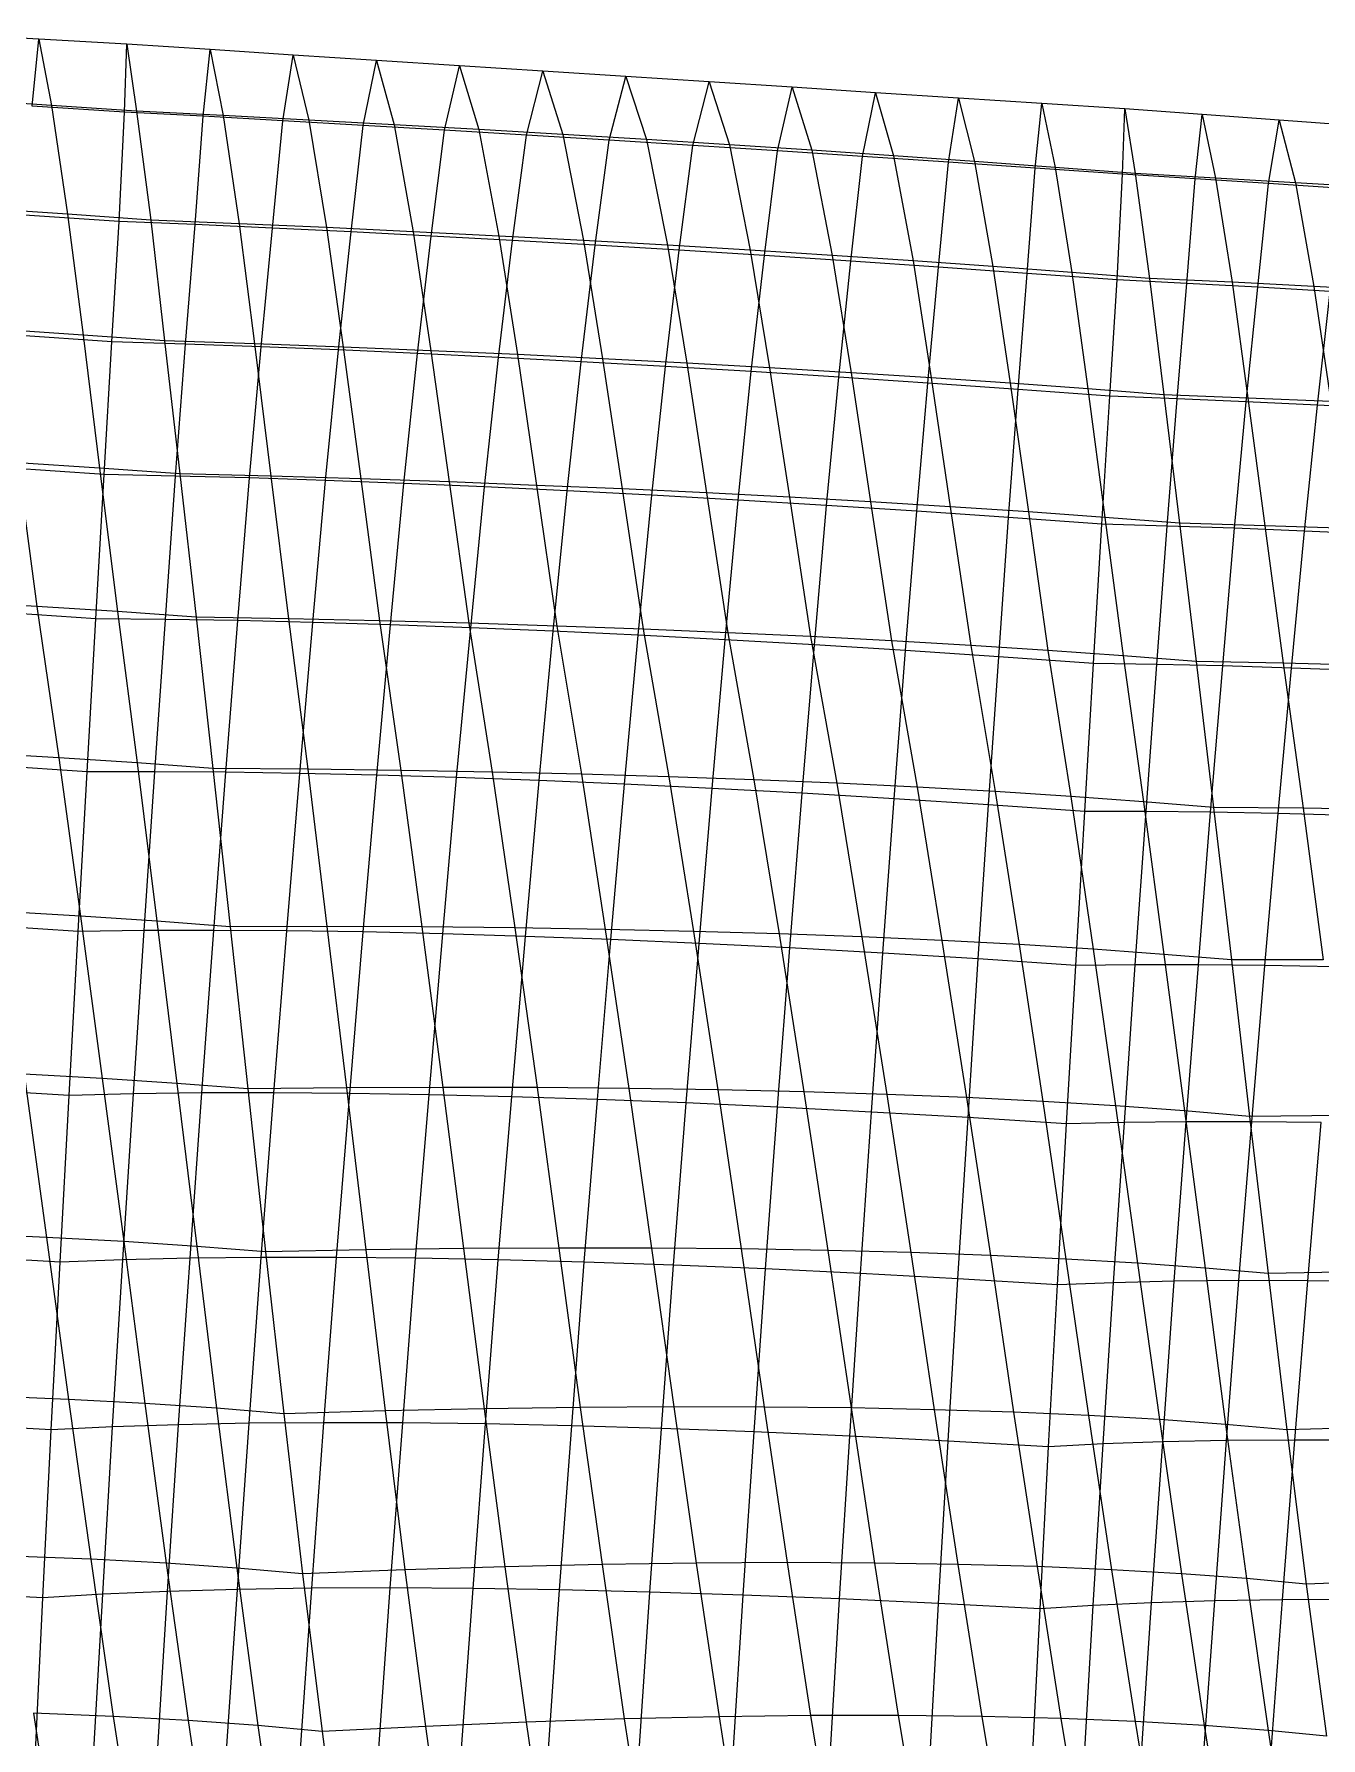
# Model space of a CAD drawing. Extents: x -429 to 429, y -1 to 209.
# Drawn here: x 304.12 to 325.05, y 173.99 to 201.71 of the extents above; entities that cross this region are included whole.
import ezdxf

# ---------------------------------------------------------------- set-up
doc = ezdxf.new("R2010")
doc.units = 0

msp = doc.modelspace()

# ---------------------------------------------------------------- linework, layer by layer
at = {"layer": 'default', "color": 5, "linetype": 'CONTINUOUS'}
for p, q in [((304.197, 201.625, 98.876), (302.763, 201.708, 97.82)), ((305.632, 201.542, 99.933), (304.197, 201.625, 98.876)), ((304.197, 201.625, 98.876), (304.407, 200.546, 98.68)), ((305.632, 201.542, 99.933), (305.79, 200.452, 99.807)), ((306.985, 201.455, 101.03), (305.632, 201.542, 99.933)), ((305.632, 201.542, 99.933), (305.79, 200.452, 99.807)), ((308.338, 201.367, 102.127), (306.985, 201.455, 101.03)), ((306.985, 201.455, 101.03), (307.195, 200.382, 100.838)), ((309.69, 201.279, 103.224), (308.338, 201.367, 102.127)), ((308.338, 201.367, 102.127), (308.591, 200.309, 101.881)), ((311.043, 201.192, 104.321), (309.69, 201.279, 103.224)), ((309.69, 201.279, 103.224), (309.978, 200.234, 102.936)), ((312.396, 201.104, 105.418), (311.043, 201.192, 104.321)), ((311.043, 201.192, 104.321), (311.355, 200.156, 104.004)), ((313.749, 201.017, 106.514), (312.396, 201.104, 105.418)), ((312.396, 201.104, 105.418), (312.723, 200.075, 105.084)), ((315.101, 200.929, 107.611), (313.749, 201.017, 106.514)), ((313.749, 201.017, 106.514), (314.082, 199.992, 106.176)), ((316.454, 200.842, 108.708), (315.101, 200.929, 107.611)), ((315.101, 200.929, 107.611), (315.431, 199.907, 107.281)), ((317.807, 200.754, 109.805), (316.454, 200.842, 108.708)), ((316.454, 200.842, 108.708), (316.77, 199.818, 108.397)), ((319.159, 200.667, 110.902), (317.807, 200.754, 109.805)), ((317.807, 200.754, 109.805), (318.1, 199.728, 109.526)), ((304.407, 200.546, 98.68), (303.014, 200.638, 97.566)), ((305.79, 200.452, 99.807), (304.407, 200.546, 98.68)), ((304.407, 200.546, 98.68), (304.668, 198.777, 98.469)), ((305.79, 200.452, 99.807), (306.019, 198.682, 99.639)), ((307.195, 200.382, 100.838), (305.79, 200.452, 99.807)), ((305.79, 200.452, 99.807), (306.019, 198.682, 99.639)), ((320.512, 200.579, 111.999), (319.159, 200.667, 110.902)), ((319.159, 200.667, 110.902), (319.419, 199.635, 110.666)), ((321.865, 200.492, 113.096), (320.512, 200.579, 111.999)), ((320.512, 200.579, 111.999), (320.729, 199.539, 111.818)), ((321.865, 200.492, 113.096), (322.028, 199.441, 112.981)), ((323.119, 200.4, 114.231), (321.865, 200.492, 113.096)), ((321.865, 200.492, 113.096), (322.028, 199.441, 112.981)), ((324.374, 200.308, 115.366), (323.119, 200.4, 114.231)), ((323.119, 200.4, 114.231), (323.337, 199.366, 114.054)), ((308.591, 200.309, 101.881), (307.195, 200.382, 100.838)), ((307.195, 200.382, 100.838), (307.456, 198.623, 100.628)), ((309.978, 200.234, 102.936), (308.591, 200.309, 101.881)), ((308.591, 200.309, 101.881), (308.879, 198.56, 101.638)), ((311.355, 200.156, 104.004), (309.978, 200.234, 102.936)), ((309.978, 200.234, 102.936), (310.287, 198.493, 102.669)), ((312.723, 200.075, 105.084), (311.355, 200.156, 104.004)), ((311.355, 200.156, 104.004), (311.681, 198.423, 103.719)), ((325.628, 200.216, 116.502), (324.374, 200.308, 115.366)), ((324.374, 200.308, 115.366), (324.636, 199.289, 115.139)), ((314.082, 199.992, 106.176), (312.723, 200.075, 105.084)), ((312.723, 200.075, 105.084), (313.059, 198.35, 104.79)), ((315.431, 199.907, 107.281), (314.082, 199.992, 106.176)), ((314.082, 199.992, 106.176), (314.423, 198.272, 105.881)), ((316.77, 199.818, 108.397), (315.431, 199.907, 107.281)), ((315.431, 199.907, 107.281), (315.77, 198.191, 106.991)), ((318.1, 199.728, 109.526), (316.77, 199.818, 108.397)), ((316.77, 199.818, 108.397), (317.102, 198.107, 108.121)), ((319.419, 199.635, 110.666), (318.1, 199.728, 109.526)), ((318.1, 199.728, 109.526), (318.417, 198.019, 109.27)), ((320.729, 199.539, 111.818), (319.419, 199.635, 110.666)), ((319.419, 199.635, 110.666), (319.716, 197.927, 110.438)), ((322.028, 199.441, 112.981), (320.729, 199.539, 111.818)), ((320.729, 199.539, 111.818), (320.998, 197.832, 111.624)), ((322.028, 199.441, 112.981), (322.263, 197.733, 112.829)), ((323.337, 199.366, 114.054), (322.028, 199.441, 112.981)), ((322.028, 199.441, 112.981), (322.263, 197.733, 112.829)), ((324.636, 199.289, 115.139), (323.337, 199.366, 114.054)), ((323.337, 199.366, 114.054), (323.606, 197.67, 113.864)), ((325.926, 199.21, 116.236), (324.636, 199.289, 115.139)), ((324.636, 199.289, 115.139), (324.934, 197.604, 114.918)), ((304.668, 198.777, 98.469), (303.301, 198.868, 97.318)), ((306.019, 198.682, 99.639), (304.668, 198.777, 98.469)), ((304.668, 198.777, 98.469), (304.92, 196.811, 98.284)), ((306.019, 198.682, 99.639), (306.245, 196.718, 99.489)), ((307.456, 198.623, 100.628), (306.019, 198.682, 99.639)), ((306.019, 198.682, 99.639), (306.245, 196.718, 99.489)), ((308.879, 198.56, 101.638), (307.456, 198.623, 100.628)), ((307.456, 198.623, 100.628), (307.706, 196.668, 100.445)), ((310.287, 198.493, 102.669), (308.879, 198.56, 101.638)), ((308.879, 198.56, 101.638), (309.15, 196.614, 101.429)), ((311.681, 198.423, 103.719), (310.287, 198.493, 102.669)), ((310.287, 198.493, 102.669), (310.576, 196.556, 102.44)), ((313.059, 198.35, 104.79), (311.681, 198.423, 103.719)), ((311.681, 198.423, 103.719), (311.982, 196.494, 103.477)), ((314.423, 198.272, 105.881), (313.059, 198.35, 104.79)), ((313.059, 198.35, 104.79), (313.369, 196.427, 104.541)), ((315.77, 198.191, 106.991), (314.423, 198.272, 105.881)), ((314.423, 198.272, 105.881), (314.737, 196.355, 105.631)), ((317.102, 198.107, 108.121), (315.77, 198.191, 106.991)), ((315.77, 198.191, 106.991), (316.084, 196.28, 106.746)), ((318.417, 198.019, 109.27), (317.102, 198.107, 108.121)), ((317.102, 198.107, 108.121), (317.41, 196.2, 107.887)), ((319.716, 197.927, 110.438), (318.417, 198.019, 109.27)), ((318.417, 198.019, 109.27), (318.715, 196.116, 109.052)), ((320.998, 197.832, 111.624), (319.716, 197.927, 110.438)), ((319.716, 197.927, 110.438), (319.998, 196.028, 110.242)), ((322.263, 197.733, 112.829), (320.998, 197.832, 111.624)), ((320.998, 197.832, 111.624), (321.259, 195.935, 111.456)), ((322.263, 197.733, 112.829), (322.497, 195.839, 112.693)), ((323.606, 197.67, 113.864), (322.263, 197.733, 112.829)), ((322.263, 197.733, 112.829), (322.497, 195.839, 112.693)), ((324.934, 197.604, 114.918), (323.606, 197.67, 113.864)), ((323.606, 197.67, 113.864), (323.865, 195.786, 113.697)), ((326.246, 197.534, 115.991), (324.934, 197.604, 114.918)), ((324.934, 197.604, 114.918), (325.215, 195.729, 114.727)), ((304.92, 196.811, 98.284), (303.574, 196.9, 97.104)), ((306.245, 196.718, 99.489), (304.92, 196.811, 98.284)), ((304.92, 196.811, 98.284), (305.188, 194.645, 98.094)), ((306.245, 196.718, 99.489), (306.49, 194.553, 99.328)), ((307.706, 196.668, 100.445), (306.245, 196.718, 99.489)), ((306.245, 196.718, 99.489), (306.49, 194.553, 99.328)), ((309.15, 196.614, 101.429), (307.706, 196.668, 100.445)), ((307.706, 196.668, 100.445), (307.973, 194.515, 100.256)), ((310.576, 196.556, 102.44), (309.15, 196.614, 101.429)), ((309.15, 196.614, 101.429), (309.435, 194.471, 101.218)), ((311.982, 196.494, 103.477), (310.576, 196.556, 102.44)), ((310.576, 196.556, 102.44), (310.875, 194.422, 102.212)), ((313.369, 196.427, 104.541), (311.982, 196.494, 103.477)), ((311.982, 196.494, 103.477), (312.293, 194.367, 103.238)), ((314.737, 196.355, 105.631), (313.369, 196.427, 104.541)), ((313.369, 196.427, 104.541), (313.688, 194.308, 104.296)), ((316.084, 196.28, 106.746), (314.737, 196.355, 105.631)), ((314.737, 196.355, 105.631), (315.059, 194.244, 105.386)), ((317.41, 196.2, 107.887), (316.084, 196.28, 106.746)), ((316.084, 196.28, 106.746), (316.406, 194.174, 106.506)), ((318.715, 196.116, 109.052), (317.41, 196.2, 107.887)), ((317.41, 196.2, 107.887), (317.727, 194.099, 107.657)), ((319.998, 196.028, 110.242), (318.715, 196.116, 109.052)), ((318.715, 196.116, 109.052), (319.023, 194.02, 108.836)), ((321.259, 195.935, 111.456), (319.998, 196.028, 110.242)), ((319.998, 196.028, 110.242), (320.293, 193.935, 110.045)), ((322.497, 195.839, 112.693), (321.259, 195.935, 111.456)), ((321.259, 195.935, 111.456), (321.536, 193.845, 111.283)), ((322.497, 195.839, 112.693), (322.75, 193.751, 112.548)), ((323.865, 195.786, 113.697), (322.497, 195.839, 112.693)), ((322.497, 195.839, 112.693), (322.75, 193.751, 112.548)), ((325.215, 195.729, 114.727), (323.865, 195.786, 113.697)), ((323.865, 195.786, 113.697), (324.141, 193.71, 113.525)), ((305.188, 194.645, 98.094), (303.859, 194.731, 96.89)), ((303.859, 194.731, 96.89), (304.166, 192.397, 96.661)), ((306.49, 194.553, 99.328), (305.188, 194.645, 98.094)), ((305.188, 194.645, 98.094), (305.477, 192.314, 97.89)), ((306.49, 194.553, 99.328), (306.756, 192.224, 99.154)), ((307.973, 194.515, 100.256), (306.49, 194.553, 99.328)), ((306.49, 194.553, 99.328), (306.756, 192.224, 99.154)), ((309.435, 194.471, 101.218), (307.973, 194.515, 100.256)), ((307.973, 194.515, 100.256), (308.259, 192.197, 100.053)), ((310.875, 194.422, 102.212), (309.435, 194.471, 101.218)), ((309.435, 194.471, 101.218), (309.739, 192.163, 100.992)), ((312.293, 194.367, 103.238), (310.875, 194.422, 102.212)), ((310.875, 194.422, 102.212), (311.195, 192.124, 101.969)), ((313.688, 194.308, 104.296), (312.293, 194.367, 103.238)), ((312.293, 194.367, 103.238), (312.624, 192.078, 102.984)), ((315.059, 194.244, 105.386), (313.688, 194.308, 104.296)), ((313.688, 194.308, 104.296), (314.028, 192.027, 104.037)), ((316.406, 194.174, 106.506), (315.059, 194.244, 105.386)), ((315.059, 194.244, 105.386), (315.403, 191.97, 105.127)), ((317.727, 194.099, 107.657), (316.406, 194.174, 106.506)), ((316.406, 194.174, 106.506), (316.75, 191.907, 106.252)), ((319.023, 194.02, 108.836), (317.727, 194.099, 107.657)), ((317.727, 194.099, 107.657), (318.067, 191.838, 107.413)), ((320.293, 193.935, 110.045), (319.023, 194.02, 108.836)), ((319.023, 194.02, 108.836), (319.355, 191.763, 108.608)), ((321.536, 193.845, 111.283), (320.293, 193.935, 110.045)), ((320.293, 193.935, 110.045), (320.61, 191.682, 109.836)), ((322.75, 193.751, 112.548), (321.536, 193.845, 111.283)), ((321.536, 193.845, 111.283), (321.834, 191.596, 111.097)), ((322.75, 193.751, 112.548), (323.024, 191.504, 112.39)), ((324.141, 193.71, 113.525), (322.75, 193.751, 112.548)), ((322.75, 193.751, 112.548), (323.024, 191.504, 112.39)), ((325.509, 193.663, 114.535), (324.141, 193.71, 113.525)), ((324.141, 193.71, 113.525), (324.437, 191.475, 113.341)), ((304.166, 192.397, 96.661), (302.824, 192.475, 95.466)), ((305.477, 192.314, 97.89), (304.166, 192.397, 96.661)), ((304.166, 192.397, 96.661), (304.526, 189.935, 96.38)), ((306.756, 192.224, 99.154), (305.477, 192.314, 97.89)), ((305.477, 192.314, 97.89), (305.799, 189.852, 97.658)), ((306.756, 192.224, 99.154), (307.029, 189.761, 98.978)), ((308.259, 192.197, 100.053), (306.756, 192.224, 99.154)), ((306.756, 192.224, 99.154), (307.029, 189.761, 98.978)), ((309.739, 192.163, 100.992), (308.259, 192.197, 100.053)), ((308.259, 192.197, 100.053), (308.573, 189.749, 99.818)), ((311.195, 192.124, 101.969), (309.739, 192.163, 100.992)), ((309.739, 192.163, 100.992), (310.088, 189.73, 100.709)), ((312.624, 192.078, 102.984), (311.195, 192.124, 101.969)), ((311.195, 192.124, 101.969), (311.573, 189.703, 101.652)), ((314.028, 192.027, 104.037), (312.624, 192.078, 102.984)), ((312.624, 192.078, 102.984), (313.026, 189.668, 102.644)), ((315.403, 191.97, 105.127), (314.028, 192.027, 104.037)), ((314.028, 192.027, 104.037), (314.446, 189.626, 103.685)), ((316.75, 191.907, 106.252), (315.403, 191.97, 105.127)), ((315.403, 191.97, 105.127), (315.83, 189.577, 104.774)), ((318.067, 191.838, 107.413), (316.75, 191.907, 106.252)), ((316.75, 191.907, 106.252), (317.177, 189.52, 105.909)), ((319.355, 191.763, 108.608), (318.067, 191.838, 107.413)), ((318.067, 191.838, 107.413), (318.485, 189.456, 107.089)), ((320.61, 191.682, 109.836), (319.355, 191.763, 108.608)), ((319.355, 191.763, 108.608), (319.754, 189.385, 108.312)), ((321.834, 191.596, 111.097), (320.61, 191.682, 109.836)), ((320.61, 191.682, 109.836), (320.982, 189.306, 109.578)), ((323.024, 191.504, 112.39), (321.834, 191.596, 111.097)), ((321.834, 191.596, 111.097), (322.166, 189.221, 110.885)), ((323.024, 191.504, 112.39), (323.307, 189.129, 112.231)), ((324.437, 191.475, 113.341), (323.024, 191.504, 112.39)), ((323.024, 191.504, 112.39), (323.307, 189.129, 112.231)), ((325.825, 191.439, 114.329), (324.437, 191.475, 113.341)), ((324.437, 191.475, 113.341), (324.762, 189.115, 113.126)), ((304.526, 189.935, 96.38), (303.21, 190.011, 95.145)), ((305.799, 189.852, 97.658), (304.526, 189.935, 96.38)), ((304.526, 189.935, 96.38), (304.879, 187.359, 96.116)), ((307.029, 189.761, 98.978), (305.799, 189.852, 97.658)), ((305.799, 189.852, 97.658), (306.12, 187.277, 97.435)), ((307.029, 189.761, 98.978), (307.31, 187.188, 98.802)), ((308.573, 189.749, 99.818), (307.029, 189.761, 98.978)), ((307.029, 189.761, 98.978), (307.31, 187.188, 98.802)), ((310.088, 189.73, 100.709), (308.573, 189.749, 99.818)), ((308.573, 189.749, 99.818), (308.886, 187.19, 99.591)), ((311.573, 189.703, 101.652), (310.088, 189.73, 100.709)), ((310.088, 189.73, 100.709), (310.43, 187.184, 100.443)), ((313.026, 189.668, 102.644), (311.573, 189.703, 101.652)), ((311.573, 189.703, 101.652), (311.94, 187.168, 101.356)), ((314.446, 189.626, 103.685), (313.026, 189.668, 102.644)), ((313.026, 189.668, 102.644), (313.413, 187.144, 102.33)), ((315.83, 189.577, 104.774), (314.446, 189.626, 103.685)), ((314.446, 189.626, 103.685), (314.846, 187.112, 103.361)), ((317.177, 189.52, 105.909), (315.83, 189.577, 104.774)), ((315.83, 189.577, 104.774), (316.238, 187.071, 104.45)), ((318.485, 189.456, 107.089), (317.177, 189.52, 105.909)), ((317.177, 189.52, 105.909), (317.586, 187.021, 105.594)), ((319.754, 189.385, 108.312), (318.485, 189.456, 107.089)), ((318.485, 189.456, 107.089), (318.888, 186.962, 106.791)), ((320.982, 189.306, 109.578), (319.754, 189.385, 108.312)), ((319.754, 189.385, 108.312), (320.142, 186.896, 108.04)), ((322.166, 189.221, 110.885), (320.982, 189.306, 109.578)), ((320.982, 189.306, 109.578), (321.346, 186.821, 109.337)), ((323.307, 189.129, 112.231), (322.166, 189.221, 110.885)), ((322.166, 189.221, 110.885), (322.498, 186.737, 110.682)), ((323.307, 189.129, 112.231), (323.596, 186.646, 112.072)), ((324.762, 189.115, 113.126), (323.307, 189.129, 112.231)), ((323.307, 189.129, 112.231), (323.596, 186.646, 112.072)), ((326.187, 189.094, 114.071), (324.762, 189.115, 113.126)), ((324.762, 189.115, 113.126), (325.086, 186.648, 112.92)), ((304.879, 187.359, 96.116), (303.586, 187.433, 94.848)), ((306.12, 187.277, 97.435), (304.879, 187.359, 96.116)), ((304.879, 187.359, 96.116), (305.232, 184.719, 95.859)), ((307.31, 187.188, 98.802), (306.12, 187.277, 97.435)), ((306.12, 187.277, 97.435), (306.445, 184.639, 97.214)), ((308.886, 187.19, 99.591), (307.31, 187.188, 98.802)), ((307.31, 187.188, 98.802), (307.596, 184.55, 98.623)), ((307.31, 187.188, 98.802), (307.596, 184.55, 98.623)), ((310.43, 187.184, 100.443), (308.886, 187.19, 99.591)), ((308.886, 187.19, 99.591), (309.201, 184.567, 99.366)), ((311.94, 187.168, 101.356), (310.43, 187.184, 100.443)), ((310.43, 187.184, 100.443), (310.771, 184.574, 100.181)), ((313.413, 187.144, 102.33), (311.94, 187.168, 101.356)), ((311.94, 187.168, 101.356), (312.303, 184.571, 101.068)), ((314.846, 187.112, 103.361), (313.413, 187.144, 102.33)), ((313.413, 187.144, 102.33), (313.794, 184.558, 102.025)), ((316.238, 187.071, 104.45), (314.846, 187.112, 103.361)), ((314.846, 187.112, 103.361), (315.241, 184.535, 103.049)), ((317.586, 187.021, 105.594), (316.238, 187.071, 104.45)), ((316.238, 187.071, 104.45), (316.641, 184.502, 104.139)), ((318.888, 186.962, 106.791), (317.586, 187.021, 105.594)), ((317.586, 187.021, 105.594), (317.991, 184.459, 105.291)), ((320.142, 186.896, 108.04), (318.888, 186.962, 106.791)), ((318.888, 186.962, 106.791), (319.287, 184.407, 106.504)), ((321.346, 186.821, 109.337), (320.142, 186.896, 108.04)), ((320.142, 186.896, 108.04), (320.528, 184.345, 107.775)), ((322.498, 186.737, 110.682), (321.346, 186.821, 109.337)), ((321.346, 186.821, 109.337), (321.711, 184.273, 109.102)), ((323.596, 186.646, 112.072), (322.498, 186.737, 110.682)), ((322.498, 186.737, 110.682), (322.833, 184.192, 110.481)), ((325.086, 186.648, 112.92), (323.596, 186.646, 112.072)), ((323.596, 186.646, 112.072), (323.892, 184.102, 111.911)), ((323.596, 186.646, 112.072), (323.892, 184.102, 111.911)), ((305.232, 184.719, 95.859), (303.959, 184.79, 94.561)), ((303.959, 184.79, 94.561), (304.324, 182.134, 94.284)), ((306.445, 184.639, 97.214), (305.232, 184.719, 95.859)), ((305.232, 184.719, 95.859), (305.58, 182.066, 95.609)), ((307.596, 184.55, 98.623), (306.445, 184.639, 97.214)), ((306.445, 184.639, 97.214), (306.768, 181.987, 96.995)), ((309.201, 184.567, 99.366), (307.596, 184.55, 98.623)), ((307.596, 184.55, 98.623), (307.887, 181.898, 98.439)), ((307.596, 184.55, 98.623), (307.887, 181.898, 98.439)), ((310.771, 184.574, 100.181), (309.201, 184.567, 99.366)), ((309.201, 184.567, 99.366), (309.515, 181.93, 99.142)), ((312.303, 184.571, 101.068), (310.771, 184.574, 100.181)), ((310.771, 184.574, 100.181), (311.107, 181.951, 99.927)), ((313.794, 184.558, 102.025), (312.303, 184.571, 101.068)), ((312.303, 184.571, 101.068), (312.658, 181.96, 100.792)), ((315.241, 184.535, 103.049), (313.794, 184.558, 102.025)), ((313.794, 184.558, 102.025), (314.165, 181.959, 101.735)), ((316.641, 184.502, 104.139), (315.241, 184.535, 103.049)), ((315.241, 184.535, 103.049), (315.624, 181.945, 102.753)), ((317.991, 184.459, 105.291), (316.641, 184.502, 104.139)), ((316.641, 184.502, 104.139), (317.031, 181.921, 103.843)), ((319.287, 184.407, 106.504), (317.991, 184.459, 105.291)), ((317.991, 184.459, 105.291), (318.383, 181.886, 105.004)), ((320.528, 184.345, 107.775), (319.287, 184.407, 106.504)), ((319.287, 184.407, 106.504), (319.675, 181.839, 106.231)), ((321.711, 184.273, 109.102), (320.528, 184.345, 107.775)), ((320.528, 184.345, 107.775), (320.905, 181.781, 107.522)), ((322.833, 184.192, 110.481), (321.711, 184.273, 109.102)), ((321.711, 184.273, 109.102), (322.07, 181.713, 108.874)), ((323.892, 184.102, 111.911), (322.833, 184.192, 110.481)), ((322.833, 184.192, 110.481), (323.167, 181.633, 110.282)), ((325.412, 184.119, 112.715), (323.892, 184.102, 111.911)), ((323.892, 184.102, 111.911), (324.193, 181.544, 111.744)), ((323.892, 184.102, 111.911), (324.193, 181.544, 111.744)), ((304.324, 182.134, 94.284), (303.005, 182.191, 93.024)), ((305.58, 182.066, 95.609), (304.324, 182.134, 94.284)), ((304.324, 182.134, 94.284), (304.68, 179.497, 94.016)), ((306.768, 181.987, 96.995), (305.58, 182.066, 95.609)), ((305.58, 182.066, 95.609), (305.922, 179.431, 95.362)), ((307.887, 181.898, 98.439), (306.768, 181.987, 96.995)), ((306.768, 181.987, 96.995), (307.091, 179.353, 96.773)), ((309.515, 181.93, 99.142), (307.887, 181.898, 98.439)), ((307.887, 181.898, 98.439), (308.184, 179.263, 98.246)), ((307.887, 181.898, 98.439), (308.184, 179.263, 98.246)), ((311.107, 181.951, 99.927), (309.515, 181.93, 99.142)), ((309.515, 181.93, 99.142), (309.83, 179.31, 98.917)), ((312.658, 181.96, 100.792), (311.107, 181.951, 99.927)), ((311.107, 181.951, 99.927), (311.44, 179.345, 99.678)), ((314.165, 181.959, 101.735), (312.658, 181.96, 100.792)), ((312.658, 181.96, 100.792), (313.006, 179.368, 100.525)), ((315.624, 181.945, 102.753), (314.165, 181.959, 101.735)), ((314.165, 181.959, 101.735), (314.527, 179.377, 101.457)), ((317.031, 181.921, 103.843), (315.624, 181.945, 102.753)), ((315.624, 181.945, 102.753), (315.995, 179.374, 102.47)), ((318.383, 181.886, 105.004), (317.031, 181.921, 103.843)), ((317.031, 181.921, 103.843), (317.409, 179.359, 103.562)), ((319.675, 181.839, 106.231), (318.383, 181.886, 105.004)), ((318.383, 181.886, 105.004), (318.762, 179.33, 104.73)), ((320.905, 181.781, 107.522), (319.675, 181.839, 106.231)), ((319.675, 181.839, 106.231), (320.052, 179.289, 105.969)), ((322.07, 181.713, 108.874), (320.905, 181.781, 107.522)), ((320.905, 181.781, 107.522), (321.274, 179.235, 107.277)), ((323.167, 181.633, 110.282), (322.07, 181.713, 108.874)), ((322.07, 181.713, 108.874), (322.424, 179.17, 108.649)), ((324.193, 181.544, 111.744), (323.167, 181.633, 110.282)), ((323.167, 181.633, 110.282), (323.501, 179.092, 110.081)), ((325.738, 181.576, 112.512), (324.193, 181.544, 111.744)), ((324.193, 181.544, 111.744), (324.499, 179.002, 111.57)), ((324.193, 181.544, 111.744), (324.499, 179.002, 111.57)), ((304.68, 179.497, 94.016), (303.368, 179.551, 92.739)), ((305.922, 179.431, 95.362), (304.68, 179.497, 94.016)), ((304.68, 179.497, 94.016), (305.043, 176.899, 93.737)), ((307.091, 179.353, 96.773), (305.922, 179.431, 95.362)), ((305.922, 179.431, 95.362), (306.272, 176.833, 95.104)), ((308.184, 179.263, 98.246), (307.091, 179.353, 96.773)), ((307.091, 179.353, 96.773), (307.422, 176.754, 96.54)), ((311.44, 179.345, 99.678), (309.83, 179.31, 98.917)), ((313.006, 179.368, 100.525), (311.44, 179.345, 99.678)), ((311.44, 179.345, 99.678), (311.778, 176.777, 99.416)), ((314.527, 179.377, 101.457), (313.006, 179.368, 100.525)), ((313.006, 179.368, 100.525), (313.36, 176.813, 100.247)), ((315.995, 179.374, 102.47), (314.527, 179.377, 101.457)), ((314.527, 179.377, 101.457), (314.893, 176.835, 101.168)), ((317.409, 179.359, 103.562), (315.995, 179.374, 102.47)), ((315.995, 179.374, 102.47), (316.372, 176.843, 102.178)), ((318.762, 179.33, 104.73), (317.409, 179.359, 103.562)), ((317.409, 179.359, 103.562), (317.791, 176.836, 103.271)), ((320.052, 179.289, 105.969), (318.762, 179.33, 104.73)), ((318.762, 179.33, 104.73), (319.147, 176.814, 104.446)), ((309.83, 179.31, 98.917), (308.184, 179.263, 98.246)), ((308.184, 179.263, 98.246), (308.489, 176.661, 98.039)), ((308.184, 179.263, 98.246), (308.489, 176.661, 98.039)), ((309.83, 179.31, 98.917), (310.153, 176.726, 98.68)), ((321.274, 179.235, 107.277), (320.052, 179.289, 105.969)), ((320.052, 179.289, 105.969), (320.434, 176.778, 105.697)), ((322.424, 179.17, 108.649), (321.274, 179.235, 107.277)), ((321.274, 179.235, 107.277), (321.648, 176.728, 107.021)), ((323.501, 179.092, 110.081), (322.424, 179.17, 108.649)), ((322.424, 179.17, 108.649), (322.785, 176.663, 108.413)), ((324.499, 179.002, 111.57), (323.501, 179.092, 110.081)), ((323.501, 179.092, 110.081), (323.842, 176.584, 109.869)), ((326.064, 179.05, 112.307), (324.499, 179.002, 111.57)), ((324.499, 179.002, 111.57), (324.814, 176.492, 111.383)), ((324.499, 179.002, 111.57), (324.814, 176.492, 111.383)), ((305.043, 176.899, 93.737), (303.738, 176.95, 92.443)), ((306.272, 176.833, 95.104), (305.043, 176.899, 93.737)), ((305.043, 176.899, 93.737), (305.41, 174.342, 93.447)), ((307.422, 176.754, 96.54), (306.272, 176.833, 95.104)), ((306.272, 176.833, 95.104), (306.629, 174.276, 94.833)), ((314.893, 176.835, 101.168), (313.36, 176.813, 100.247)), ((316.372, 176.843, 102.178), (314.893, 176.835, 101.168)), ((314.893, 176.835, 101.168), (315.264, 174.335, 100.872)), ((317.791, 176.836, 103.271), (316.372, 176.843, 102.178)), ((316.372, 176.843, 102.178), (316.752, 174.354, 101.878)), ((319.147, 176.814, 104.446), (317.791, 176.836, 103.271)), ((317.791, 176.836, 103.271), (318.177, 174.355, 102.974)), ((308.489, 176.661, 98.039), (307.422, 176.754, 96.54)), ((307.422, 176.754, 96.54), (307.763, 174.194, 96.29)), ((310.153, 176.726, 98.68), (308.489, 176.661, 98.039)), ((308.489, 176.661, 98.039), (308.808, 174.096, 97.813)), ((308.489, 176.661, 98.039), (308.808, 174.096, 97.813)), ((311.778, 176.777, 99.416), (310.153, 176.726, 98.68)), ((310.153, 176.726, 98.68), (310.486, 174.18, 98.426)), ((313.36, 176.813, 100.247), (311.778, 176.777, 99.416)), ((311.778, 176.777, 99.416), (312.126, 174.248, 99.143)), ((313.36, 176.813, 100.247), (313.72, 174.3, 99.959)), ((320.434, 176.778, 105.697), (319.147, 176.814, 104.446)), ((319.147, 176.814, 104.446), (319.535, 174.34, 104.155)), ((321.648, 176.728, 107.021), (320.434, 176.778, 105.697)), ((320.434, 176.778, 105.697), (320.82, 174.309, 105.417)), ((322.785, 176.663, 108.413), (321.648, 176.728, 107.021)), ((321.648, 176.728, 107.021), (322.028, 174.26, 106.756)), ((323.842, 176.584, 109.869), (322.785, 176.663, 108.413)), ((322.785, 176.663, 108.413), (323.153, 174.195, 108.165)), ((324.814, 176.492, 111.383), (323.842, 176.584, 109.869)), ((323.842, 176.584, 109.869), (324.193, 174.114, 109.641)), ((326.398, 176.559, 112.091), (324.814, 176.492, 111.383)), ((324.814, 176.492, 111.383), (325.143, 174.018, 111.177)), ((324.814, 176.492, 111.383), (325.143, 174.018, 111.177)), ((305.41, 174.342, 93.447), (304.111, 174.392, 92.139)), ((304.111, 174.392, 92.139), (304.505, 171.861, 91.807)), ((306.629, 174.276, 94.833), (305.41, 174.342, 93.447)), ((305.41, 174.342, 93.447), (305.798, 171.812, 93.131)), ((316.752, 174.354, 101.878), (315.264, 174.335, 100.872)), ((318.177, 174.355, 102.974), (316.752, 174.354, 101.878)), ((316.752, 174.354, 101.878), (317.151, 171.891, 101.552)), ((319.535, 174.34, 104.155), (318.177, 174.355, 102.974)), ((318.177, 174.355, 102.974), (318.583, 171.902, 102.65)), ((320.82, 174.309, 105.417), (319.535, 174.34, 104.155)), ((319.535, 174.34, 104.155), (319.943, 171.893, 103.838)), ((307.763, 174.194, 96.29), (306.629, 174.276, 94.833)), ((306.629, 174.276, 94.833), (307.006, 171.744, 94.535)), ((308.808, 174.096, 97.813), (307.763, 174.194, 96.29)), ((307.763, 174.194, 96.29), (308.123, 171.657, 96.013)), ((310.486, 174.18, 98.426), (308.808, 174.096, 97.813)), ((308.808, 174.096, 97.813), (309.146, 171.552, 97.559)), ((308.808, 174.096, 97.813), (309.146, 171.552, 97.559)), ((312.126, 174.248, 99.143), (310.486, 174.18, 98.426)), ((310.486, 174.18, 98.426), (310.838, 171.657, 98.146)), ((313.72, 174.3, 99.959), (312.126, 174.248, 99.143)), ((312.126, 174.248, 99.143), (312.492, 171.744, 98.842)), ((315.264, 174.335, 100.872), (313.72, 174.3, 99.959)), ((313.72, 174.3, 99.959), (314.1, 171.812, 99.644)), ((315.264, 174.335, 100.872), (315.655, 171.861, 100.549)), ((322.028, 174.26, 106.756), (320.82, 174.309, 105.417)), ((320.82, 174.309, 105.417), (321.226, 171.865, 105.112)), ((323.153, 174.195, 108.165), (322.028, 174.26, 106.756)), ((322.028, 174.26, 106.756), (322.428, 171.818, 106.465)), ((324.193, 174.114, 109.641), (323.153, 174.195, 108.165)), ((323.153, 174.195, 108.165), (323.542, 171.752, 107.892)), ((325.143, 174.018, 111.177), (324.193, 174.114, 109.641)), ((324.193, 174.114, 109.641), (324.565, 171.667, 109.388))]:
    msp.add_line(p, q, dxfattribs=at)
at = {"layer": 'default', "color": 3, "linetype": 'CONTINUOUS'}
for p, q in [((304.197, 201.625, 98.876), (302.763, 201.708, 97.82)), ((304.093, 200.535, 99.102), (304.197, 201.625, 98.876)), ((305.632, 201.542, 99.933), (304.197, 201.625, 98.876)), ((305.594, 200.44, 100.064), (305.632, 201.542, 99.933)), ((305.594, 200.44, 100.064), (305.632, 201.542, 99.933)), ((306.985, 201.455, 101.03), (305.632, 201.542, 99.933)), ((306.874, 200.37, 101.246), (306.985, 201.455, 101.03)), ((308.338, 201.367, 102.127), (306.985, 201.455, 101.03)), ((308.168, 200.298, 102.413), (308.338, 201.367, 102.127)), ((309.69, 201.279, 103.224), (308.338, 201.367, 102.127)), ((309.475, 200.222, 103.564), (309.69, 201.279, 103.224)), ((311.043, 201.192, 104.321), (309.69, 201.279, 103.224)), ((310.796, 200.145, 104.7), (311.043, 201.192, 104.321)), ((312.396, 201.104, 105.418), (311.043, 201.192, 104.321)), ((312.131, 200.064, 105.821), (312.396, 201.104, 105.418)), ((313.749, 201.017, 106.514), (312.396, 201.104, 105.418)), ((313.478, 199.981, 106.926), (313.749, 201.017, 106.514)), ((315.101, 200.929, 107.611), (313.749, 201.017, 106.514)), ((314.838, 199.895, 108.016), (315.101, 200.929, 107.611)), ((316.454, 200.842, 108.708), (315.101, 200.929, 107.611)), ((316.211, 199.807, 109.089), (316.454, 200.842, 108.708)), ((317.807, 200.754, 109.805), (316.454, 200.842, 108.708)), ((317.597, 199.716, 110.146), (317.807, 200.754, 109.805)), ((319.159, 200.667, 110.902), (317.807, 200.754, 109.805)), ((305.594, 200.44, 100.064), (304.093, 200.535, 99.102)), ((305.507, 198.661, 100.309), (305.594, 200.44, 100.064)), ((305.507, 198.661, 100.309), (305.594, 200.44, 100.064)), ((306.874, 200.37, 101.246), (305.594, 200.44, 100.064)), ((318.995, 199.623, 111.187), (319.159, 200.667, 110.902)), ((320.512, 200.579, 111.999), (319.159, 200.667, 110.902)), ((320.405, 199.527, 112.212), (320.512, 200.579, 111.999)), ((321.865, 200.492, 113.096), (320.512, 200.579, 111.999)), ((321.827, 199.428, 113.22), (321.865, 200.492, 113.096)), ((321.827, 199.428, 113.22), (321.865, 200.492, 113.096)), ((323.119, 200.4, 114.231), (321.865, 200.492, 113.096)), ((323.006, 199.353, 114.433), (323.119, 200.4, 114.231)), ((324.374, 200.308, 115.366), (323.119, 200.4, 114.231)), ((306.74, 198.608, 101.54), (306.874, 200.37, 101.246)), ((308.168, 200.298, 102.413), (306.874, 200.37, 101.246)), ((307.997, 198.551, 102.749), (308.168, 200.298, 102.413)), ((309.475, 200.222, 103.564), (308.168, 200.298, 102.413)), ((309.277, 198.489, 103.933), (309.475, 200.222, 103.564)), ((310.796, 200.145, 104.7), (309.475, 200.222, 103.564)), ((310.578, 198.421, 105.093), (310.796, 200.145, 104.7)), ((312.131, 200.064, 105.821), (310.796, 200.145, 104.7)), ((324.199, 199.276, 115.633), (324.374, 200.308, 115.366)), ((325.628, 200.216, 116.502), (324.374, 200.308, 115.366)), ((311.902, 198.349, 106.228), (312.131, 200.064, 105.821)), ((313.478, 199.981, 106.926), (312.131, 200.064, 105.821)), ((313.247, 198.272, 107.339), (313.478, 199.981, 106.926)), ((314.838, 199.895, 108.016), (313.478, 199.981, 106.926)), ((314.613, 198.191, 108.423), (314.838, 199.895, 108.016)), ((316.211, 199.807, 109.089), (314.838, 199.895, 108.016)), ((316, 198.104, 109.482), (316.211, 199.807, 109.089)), ((317.597, 199.716, 110.146), (316.211, 199.807, 109.089)), ((317.406, 198.013, 110.514), (317.597, 199.716, 110.146)), ((318.995, 199.623, 111.187), (317.597, 199.716, 110.146)), ((318.832, 197.916, 111.52), (318.995, 199.623, 111.187)), ((320.405, 199.527, 112.212), (318.995, 199.623, 111.187)), ((320.276, 197.815, 112.499), (320.405, 199.527, 112.212)), ((321.827, 199.428, 113.22), (320.405, 199.527, 112.212)), ((321.739, 197.71, 113.45), (321.827, 199.428, 113.22)), ((321.739, 197.71, 113.45), (321.827, 199.428, 113.22)), ((323.006, 199.353, 114.433), (321.827, 199.428, 113.22)), ((322.87, 197.652, 114.709), (323.006, 199.353, 114.433)), ((324.199, 199.276, 115.633), (323.006, 199.353, 114.433)), ((324.025, 197.59, 115.947), (324.199, 199.276, 115.633)), ((325.407, 199.196, 116.819), (324.199, 199.276, 115.633)), ((305.507, 198.661, 100.309), (303.967, 198.764, 99.407)), ((305.389, 196.702, 100.608), (305.507, 198.661, 100.309)), ((305.389, 196.702, 100.608), (305.507, 198.661, 100.309)), ((306.74, 198.608, 101.54), (305.507, 198.661, 100.309)), ((306.586, 196.665, 101.877), (306.74, 198.608, 101.54)), ((307.997, 198.551, 102.749), (306.74, 198.608, 101.54)), ((307.814, 196.621, 103.116), (307.997, 198.551, 102.749)), ((309.277, 198.489, 103.933), (307.997, 198.551, 102.749)), ((309.072, 196.57, 104.325), (309.277, 198.489, 103.933)), ((310.578, 198.421, 105.093), (309.277, 198.489, 103.933)), ((310.359, 196.513, 105.503), (310.578, 198.421, 105.093)), ((311.902, 198.349, 106.228), (310.578, 198.421, 105.093)), ((311.675, 196.449, 106.649), (311.902, 198.349, 106.228)), ((313.247, 198.272, 107.339), (311.902, 198.349, 106.228)), ((313.019, 196.379, 107.764), (313.247, 198.272, 107.339)), ((314.613, 198.191, 108.423), (313.247, 198.272, 107.339)), ((314.39, 196.302, 108.845), (314.613, 198.191, 108.423)), ((316, 198.104, 109.482), (314.613, 198.191, 108.423)), ((315.787, 196.218, 109.892), (316, 198.104, 109.482)), ((317.406, 198.013, 110.514), (316, 198.104, 109.482)), ((317.209, 196.128, 110.905), (317.406, 198.013, 110.514)), ((318.832, 197.916, 111.52), (317.406, 198.013, 110.514)), ((318.656, 196.031, 111.883), (318.832, 197.916, 111.52)), ((320.276, 197.815, 112.499), (318.832, 197.916, 111.52)), ((320.126, 195.928, 112.825), (320.276, 197.815, 112.499)), ((321.739, 197.71, 113.45), (320.276, 197.815, 112.499)), ((321.619, 195.818, 113.731), (321.739, 197.71, 113.45)), ((321.619, 195.818, 113.731), (321.739, 197.71, 113.45)), ((322.87, 197.652, 114.709), (321.739, 197.71, 113.45)), ((322.713, 195.776, 115.025), (322.87, 197.652, 114.709)), ((324.025, 197.59, 115.947), (322.87, 197.652, 114.709)), ((323.838, 195.728, 116.291), (324.025, 197.59, 115.947)), ((325.204, 197.523, 117.163), (324.025, 197.59, 115.947)), ((324.994, 195.673, 117.53), (325.204, 197.523, 117.163)), ((305.389, 196.702, 100.608), (303.82, 196.809, 99.753)), ((305.26, 194.543, 100.935), (305.389, 196.702, 100.608)), ((305.26, 194.543, 100.935), (305.389, 196.702, 100.608)), ((306.586, 196.665, 101.877), (305.389, 196.702, 100.608)), ((306.424, 194.519, 102.236), (306.586, 196.665, 101.877)), ((307.814, 196.621, 103.116), (306.586, 196.665, 101.877)), ((307.625, 194.487, 103.503), (307.814, 196.621, 103.116)), ((309.072, 196.57, 104.325), (307.814, 196.621, 103.116)), ((308.864, 194.446, 104.734), (309.072, 196.57, 104.325)), ((310.359, 196.513, 105.503), (309.072, 196.57, 104.325)), ((310.138, 194.398, 105.929), (310.359, 196.513, 105.503)), ((311.675, 196.449, 106.649), (310.359, 196.513, 105.503)), ((311.448, 194.342, 107.085), (311.675, 196.449, 106.649)), ((313.019, 196.379, 107.764), (311.675, 196.449, 106.649)), ((312.791, 194.279, 108.203), (313.019, 196.379, 107.764)), ((314.39, 196.302, 108.845), (313.019, 196.379, 107.764)), ((314.167, 194.207, 109.28), (314.39, 196.302, 108.845)), ((315.787, 196.218, 109.892), (314.39, 196.302, 108.845)), ((315.574, 194.127, 110.317), (315.787, 196.218, 109.892)), ((317.209, 196.128, 110.905), (315.787, 196.218, 109.892)), ((317.011, 194.04, 111.312), (317.209, 196.128, 110.905)), ((318.656, 196.031, 111.883), (317.209, 196.128, 110.905)), ((318.477, 193.946, 112.265), (318.656, 196.031, 111.883)), ((320.126, 195.928, 112.825), (318.656, 196.031, 111.883)), ((319.97, 193.843, 113.174), (320.126, 195.928, 112.825)), ((321.619, 195.818, 113.731), (320.126, 195.928, 112.825)), ((321.489, 193.734, 114.039), (321.619, 195.818, 113.731)), ((321.489, 193.734, 114.039), (321.619, 195.818, 113.731)), ((322.713, 195.776, 115.025), (321.619, 195.818, 113.731)), ((322.549, 193.705, 115.362), (322.713, 195.776, 115.025)), ((323.838, 195.728, 116.291), (322.713, 195.776, 115.025)), ((323.647, 193.668, 116.653), (323.838, 195.728, 116.291)), ((324.994, 195.673, 117.53), (323.838, 195.728, 116.291)), ((324.783, 193.623, 117.912), (324.994, 195.673, 117.53)), ((326.181, 195.611, 118.74), (324.994, 195.673, 117.53)), ((305.26, 194.543, 100.935), (303.666, 194.652, 100.124)), ((305.127, 192.198, 101.282), (305.26, 194.543, 100.935)), ((305.127, 192.198, 101.282), (305.26, 194.543, 100.935)), ((306.424, 194.519, 102.236), (305.26, 194.543, 100.935)), ((306.259, 192.187, 102.612), (306.424, 194.519, 102.236)), ((307.625, 194.487, 103.503), (306.424, 194.519, 102.236)), ((307.436, 192.166, 103.904), (307.625, 194.487, 103.503)), ((308.864, 194.446, 104.734), (307.625, 194.487, 103.503)), ((308.656, 192.137, 105.155), (308.864, 194.446, 104.734)), ((310.138, 194.398, 105.929), (308.864, 194.446, 104.734)), ((309.919, 192.098, 106.364), (310.138, 194.398, 105.929)), ((311.448, 194.342, 107.085), (310.138, 194.398, 105.929)), ((311.223, 192.051, 107.53), (311.448, 194.342, 107.085)), ((312.791, 194.279, 108.203), (311.448, 194.342, 107.085)), ((312.566, 191.994, 108.651), (312.791, 194.279, 108.203)), ((314.167, 194.207, 109.28), (312.791, 194.279, 108.203)), ((313.946, 191.928, 109.726), (314.167, 194.207, 109.28)), ((315.574, 194.127, 110.317), (314.167, 194.207, 109.28)), ((315.363, 191.854, 110.753), (315.574, 194.127, 110.317)), ((317.011, 194.04, 111.312), (315.574, 194.127, 110.317)), ((316.814, 191.771, 111.732), (317.011, 194.04, 111.312)), ((318.477, 193.946, 112.265), (317.011, 194.04, 111.312)), ((318.297, 191.679, 112.661), (318.477, 193.946, 112.265)), ((319.97, 193.843, 113.174), (318.477, 193.946, 112.265)), ((319.812, 191.579, 113.539), (319.97, 193.843, 113.174)), ((321.489, 193.734, 114.039), (319.97, 193.843, 113.174)), ((321.355, 191.47, 114.365), (321.489, 193.734, 114.039)), ((321.355, 191.47, 114.365), (321.489, 193.734, 114.039)), ((322.549, 193.705, 115.362), (321.489, 193.734, 114.039)), ((322.382, 191.454, 115.714), (322.549, 193.705, 115.362)), ((323.647, 193.668, 116.653), (322.549, 193.705, 115.362)), ((323.454, 191.429, 117.028), (323.647, 193.668, 116.653)), ((324.783, 193.623, 117.912), (323.647, 193.668, 116.653)), ((324.571, 191.395, 118.306), (324.783, 193.623, 117.912)), ((325.955, 193.571, 119.137), (324.783, 193.623, 117.912)), ((305.127, 192.198, 101.282), (303.511, 192.307, 100.511)), ((304.986, 189.706, 101.651), (305.127, 192.198, 101.282)), ((304.986, 189.706, 101.651), (305.127, 192.198, 101.282)), ((306.259, 192.187, 102.612), (305.127, 192.198, 101.282)), ((306.087, 189.708, 103.008), (306.259, 192.187, 102.612)), ((307.436, 192.166, 103.904), (306.259, 192.187, 102.612)), ((307.241, 189.7, 104.323), (307.436, 192.166, 103.904)), ((308.656, 192.137, 105.155), (307.436, 192.166, 103.904)), ((308.444, 189.682, 105.592), (308.656, 192.137, 105.155)), ((309.919, 192.098, 106.364), (308.656, 192.137, 105.155)), ((309.696, 189.653, 106.815), (309.919, 192.098, 106.364)), ((311.223, 192.051, 107.53), (309.919, 192.098, 106.364)), ((310.995, 189.614, 107.99), (311.223, 192.051, 107.53)), ((312.566, 191.994, 108.651), (311.223, 192.051, 107.53)), ((312.338, 189.565, 109.114), (312.566, 191.994, 108.651)), ((313.946, 191.928, 109.726), (312.566, 191.994, 108.651)), ((313.723, 189.506, 110.186), (313.946, 191.928, 109.726)), ((315.363, 191.854, 110.753), (313.946, 191.928, 109.726)), ((315.149, 189.437, 111.204), (315.363, 191.854, 110.753)), ((316.814, 191.771, 111.732), (315.363, 191.854, 110.753)), ((316.613, 189.358, 112.167), (316.814, 191.771, 111.732)), ((318.297, 191.679, 112.661), (316.814, 191.771, 111.732)), ((318.113, 189.27, 113.074), (318.297, 191.679, 112.661)), ((319.812, 191.579, 113.539), (318.297, 191.679, 112.661)), ((319.646, 189.172, 113.922), (319.812, 191.579, 113.539)), ((321.355, 191.47, 114.365), (319.812, 191.579, 113.539)), ((321.212, 189.064, 114.712), (321.355, 191.47, 114.365)), ((321.212, 189.064, 114.712), (321.355, 191.47, 114.365)), ((322.382, 191.454, 115.714), (321.355, 191.47, 114.365)), ((322.208, 189.061, 116.085), (322.382, 191.454, 115.714)), ((323.454, 191.429, 117.028), (322.382, 191.454, 115.714)), ((323.256, 189.049, 117.42), (323.454, 191.429, 117.028)), ((324.571, 191.395, 118.306), (323.454, 191.429, 117.028)), ((324.356, 189.027, 118.715), (324.571, 191.395, 118.306)), ((325.732, 191.353, 119.544), (324.571, 191.395, 118.306)), ((304.986, 189.706, 101.651), (303.348, 189.815, 100.919)), ((304.839, 187.11, 102.033), (304.986, 189.706, 101.651)), ((304.839, 187.11, 102.033), (304.986, 189.706, 101.651)), ((306.087, 189.708, 103.008), (304.986, 189.706, 101.651)), ((305.913, 187.125, 103.415), (306.087, 189.708, 103.008)), ((307.241, 189.7, 104.323), (306.087, 189.708, 103.008)), ((307.045, 187.128, 104.75), (307.241, 189.7, 104.323)), ((308.444, 189.682, 105.592), (307.241, 189.7, 104.323)), ((308.234, 187.12, 106.036), (308.444, 189.682, 105.592)), ((309.696, 189.653, 106.815), (308.444, 189.682, 105.592)), ((309.476, 187.102, 107.271), (309.696, 189.653, 106.815)), ((310.995, 189.614, 107.99), (309.696, 189.653, 106.815)), ((310.77, 187.072, 108.454), (310.995, 189.614, 107.99)), ((312.338, 189.565, 109.114), (310.995, 189.614, 107.99)), ((312.113, 187.03, 109.58), (312.338, 189.565, 109.114)), ((313.723, 189.506, 110.186), (312.338, 189.565, 109.114)), ((313.503, 186.978, 110.65), (313.723, 189.506, 110.186)), ((315.149, 189.437, 111.204), (313.723, 189.506, 110.186)), ((314.937, 186.915, 111.66), (315.149, 189.437, 111.204)), ((316.613, 189.358, 112.167), (315.149, 189.437, 111.204)), ((316.413, 186.842, 112.609), (316.613, 189.358, 112.167)), ((318.113, 189.27, 113.074), (316.613, 189.358, 112.167)), ((317.928, 186.757, 113.495), (318.113, 189.27, 113.074)), ((319.646, 189.172, 113.922), (318.113, 189.27, 113.074)), ((319.479, 186.663, 114.316), (319.646, 189.172, 113.922)), ((321.212, 189.064, 114.712), (319.646, 189.172, 113.922)), ((321.064, 186.557, 115.072), (321.212, 189.064, 114.712)), ((321.064, 186.557, 115.072), (321.212, 189.064, 114.712)), ((322.208, 189.061, 116.085), (321.212, 189.064, 114.712)), ((322.031, 186.568, 116.467), (322.208, 189.061, 116.085)), ((323.256, 189.049, 117.42), (322.208, 189.061, 116.085)), ((323.058, 186.567, 117.82), (323.256, 189.049, 117.42)), ((324.356, 189.027, 118.715), (323.256, 189.049, 117.42)), ((324.142, 186.556, 119.129), (324.356, 189.027, 118.715)), ((325.505, 188.995, 119.966), (324.356, 189.027, 118.715)), ((304.839, 187.11, 102.033), (303.184, 187.217, 101.338)), ((304.692, 184.441, 102.423), (304.839, 187.11, 102.033)), ((304.692, 184.441, 102.423), (304.839, 187.11, 102.033)), ((305.913, 187.125, 103.415), (304.839, 187.11, 102.033)), ((305.739, 184.468, 103.826), (305.913, 187.125, 103.415)), ((307.045, 187.128, 104.75), (305.913, 187.125, 103.415)), ((306.85, 184.483, 105.181), (307.045, 187.128, 104.75)), ((308.234, 187.12, 106.036), (307.045, 187.128, 104.75)), ((308.024, 184.485, 106.483), (308.234, 187.12, 106.036)), ((309.476, 187.102, 107.271), (308.234, 187.12, 106.036)), ((309.256, 184.476, 107.731), (309.476, 187.102, 107.271)), ((310.77, 187.072, 108.454), (309.476, 187.102, 107.271)), ((310.546, 184.455, 108.921), (310.77, 187.072, 108.454)), ((312.113, 187.03, 109.58), (310.77, 187.072, 108.454)), ((311.89, 184.422, 110.051), (312.113, 187.03, 109.58)), ((313.503, 186.978, 110.65), (312.113, 187.03, 109.58)), ((313.284, 184.377, 111.118), (313.503, 186.978, 110.65)), ((314.937, 186.915, 111.66), (313.503, 186.978, 110.65)), ((314.727, 184.321, 112.12), (314.937, 186.915, 111.66)), ((316.413, 186.842, 112.609), (314.937, 186.915, 111.66)), ((316.215, 184.253, 113.055), (316.413, 186.842, 112.609)), ((317.928, 186.757, 113.495), (316.413, 186.842, 112.609)), ((317.744, 184.173, 113.921), (317.928, 186.757, 113.495)), ((319.479, 186.663, 114.316), (317.928, 186.757, 113.495)), ((319.312, 184.082, 114.715), (319.479, 186.663, 114.316)), ((321.064, 186.557, 115.072), (319.479, 186.663, 114.316)), ((320.915, 183.98, 115.437), (321.064, 186.557, 115.072)), ((320.915, 183.98, 115.437), (321.064, 186.557, 115.072)), ((322.031, 186.568, 116.467), (321.064, 186.557, 115.072)), ((321.855, 184.003, 116.853), (322.031, 186.568, 116.467)), ((323.058, 186.567, 117.82), (322.031, 186.568, 116.467)), ((322.86, 184.014, 118.224), (323.058, 186.567, 117.82)), ((324.142, 186.556, 119.129), (323.058, 186.567, 117.82)), ((323.928, 184.014, 119.548), (324.142, 186.556, 119.129)), ((325.28, 186.535, 120.392), (324.142, 186.556, 119.129)), ((304.692, 184.441, 102.423), (303.02, 184.546, 101.762)), ((304.545, 181.729, 102.814), (304.692, 184.441, 102.423)), ((304.545, 181.729, 102.814), (304.692, 184.441, 102.423)), ((305.739, 184.468, 103.826), (304.692, 184.441, 102.423)), ((305.566, 181.767, 104.239), (305.739, 184.468, 103.826)), ((306.85, 184.483, 105.181), (305.739, 184.468, 103.826)), ((306.658, 181.793, 105.612), (306.85, 184.483, 105.181)), ((308.024, 184.485, 106.483), (306.85, 184.483, 105.181)), ((307.817, 181.806, 106.93), (308.024, 184.485, 106.483)), ((309.256, 184.476, 107.731), (308.024, 184.485, 106.483)), ((309.041, 181.807, 108.189), (309.256, 184.476, 107.731)), ((310.546, 184.455, 108.921), (309.256, 184.476, 107.731)), ((310.327, 181.795, 109.386), (310.546, 184.455, 108.921)), ((311.89, 184.422, 110.051), (310.546, 184.455, 108.921)), ((311.671, 181.77, 110.518), (311.89, 184.422, 110.051)), ((313.284, 184.377, 111.118), (311.89, 184.422, 110.051)), ((313.071, 181.733, 111.583), (313.284, 184.377, 111.118)), ((314.727, 184.321, 112.12), (313.284, 184.377, 111.118)), ((314.522, 181.683, 112.578), (314.727, 184.321, 112.12)), ((316.215, 184.253, 113.055), (314.727, 184.321, 112.12)), ((316.02, 181.62, 113.5), (316.215, 184.253, 113.055)), ((317.744, 184.173, 113.921), (316.215, 184.253, 113.055)), ((317.564, 181.546, 114.346), (317.744, 184.173, 113.921)), ((319.312, 184.082, 114.715), (317.744, 184.173, 113.921)), ((319.147, 181.46, 115.116), (319.312, 184.082, 114.715)), ((320.915, 183.98, 115.437), (319.312, 184.082, 114.715)), ((320.767, 181.361, 115.806), (320.915, 183.98, 115.437)), ((320.767, 181.361, 115.806), (320.915, 183.98, 115.437)), ((321.855, 184.003, 116.853), (320.915, 183.98, 115.437)), ((321.68, 181.396, 117.24), (321.855, 184.003, 116.853)), ((322.86, 184.014, 118.224), (321.855, 184.003, 116.853)), ((322.665, 181.419, 118.628), (322.86, 184.014, 118.224)), ((323.928, 184.014, 119.548), (322.86, 184.014, 118.224)), ((323.718, 181.43, 119.965), (323.928, 184.014, 119.548)), ((325.057, 184.003, 120.822), (323.928, 184.014, 119.548)), ((324.838, 181.429, 121.25), (325.057, 184.003, 120.822)), ((304.545, 181.729, 102.814), (302.857, 181.83, 102.187)), ((304.401, 179.001, 103.203), (304.545, 181.729, 102.814)), ((304.401, 179.001, 103.203), (304.545, 181.729, 102.814)), ((305.566, 181.767, 104.239), (304.545, 181.729, 102.814)), ((305.399, 179.05, 104.646), (305.566, 181.767, 104.239)), ((306.658, 181.793, 105.612), (305.566, 181.767, 104.239)), ((306.473, 179.086, 106.035), (306.658, 181.793, 105.612)), ((307.817, 181.806, 106.93), (306.658, 181.793, 105.612)), ((307.62, 179.109, 107.366), (307.817, 181.806, 106.93)), ((309.041, 181.807, 108.189), (307.817, 181.806, 106.93)), ((308.836, 179.119, 108.636), (309.041, 181.807, 108.189)), ((310.327, 181.795, 109.386), (309.041, 181.807, 108.189)), ((310.118, 179.116, 109.839), (310.327, 181.795, 109.386)), ((311.671, 181.77, 110.518), (310.327, 181.795, 109.386)), ((311.463, 179.099, 110.974), (311.671, 181.77, 110.518)), ((313.071, 181.733, 111.583), (311.671, 181.77, 110.518)), ((312.867, 179.069, 112.037), (313.071, 181.733, 111.583)), ((314.522, 181.683, 112.578), (313.071, 181.733, 111.583)), ((314.326, 179.027, 113.025), (314.522, 181.683, 112.578)), ((316.02, 181.62, 113.5), (314.522, 181.683, 112.578)), ((315.835, 178.971, 113.935), (316.02, 181.62, 113.5)), ((317.564, 181.546, 114.346), (316.02, 181.62, 113.5)), ((317.39, 178.902, 114.764), (317.564, 181.546, 114.346)), ((319.147, 181.46, 115.116), (317.564, 181.546, 114.346)), ((318.987, 178.821, 115.51), (319.147, 181.46, 115.116)), ((320.767, 181.361, 115.806), (319.147, 181.46, 115.116)), ((320.622, 178.728, 116.172), (320.767, 181.361, 115.806)), ((320.622, 178.728, 116.172), (320.767, 181.361, 115.806)), ((321.68, 181.396, 117.24), (320.767, 181.361, 115.806)), ((321.511, 178.774, 117.622), (321.68, 181.396, 117.24)), ((322.665, 181.419, 118.628), (321.68, 181.396, 117.24)), ((322.478, 178.807, 119.025), (322.665, 181.419, 118.628)), ((323.718, 181.43, 119.965), (322.665, 181.419, 118.628)), ((323.518, 178.828, 120.374), (323.718, 181.43, 119.965)), ((324.838, 181.429, 121.25), (323.718, 181.43, 119.965)), ((324.629, 178.837, 121.668), (324.838, 181.429, 121.25)), ((326.02, 181.416, 122.477), (324.838, 181.429, 121.25)), ((304.401, 179.001, 103.203), (302.7, 179.099, 102.606)), ((305.399, 179.05, 104.646), (304.401, 179.001, 103.203)), ((305.238, 176.329, 105.046), (305.399, 179.05, 104.646)), ((306.473, 179.086, 106.035), (305.399, 179.05, 104.646)), ((306.294, 176.375, 106.451), (306.473, 179.086, 106.035)), ((307.62, 179.109, 107.366), (306.473, 179.086, 106.035)), ((307.428, 176.407, 107.795), (307.62, 179.109, 107.366)), ((308.836, 179.119, 108.636), (307.62, 179.109, 107.366)), ((308.637, 176.426, 109.075), (308.836, 179.119, 108.636)), ((310.118, 179.116, 109.839), (308.836, 179.119, 108.636)), ((309.916, 176.431, 110.285), (310.118, 179.116, 109.839)), ((311.463, 179.099, 110.974), (310.118, 179.116, 109.839)), ((311.262, 176.422, 111.423), (311.463, 179.099, 110.974)), ((312.867, 179.069, 112.037), (311.463, 179.099, 110.974)), ((312.67, 176.4, 112.484), (312.867, 179.069, 112.037)), ((314.326, 179.027, 113.025), (312.867, 179.069, 112.037)), ((304.264, 176.27, 103.585), (304.401, 179.001, 103.203)), ((304.264, 176.27, 103.585), (304.401, 179.001, 103.203)), ((314.136, 176.365, 113.465), (314.326, 179.027, 113.025)), ((315.835, 178.971, 113.935), (314.326, 179.027, 113.025)), ((315.656, 176.316, 114.362), (315.835, 178.971, 113.935)), ((317.39, 178.902, 114.764), (315.835, 178.971, 113.935)), ((317.223, 176.254, 115.174), (317.39, 178.902, 114.764)), ((318.987, 178.821, 115.51), (317.39, 178.902, 114.764)), ((318.834, 176.179, 115.898), (318.987, 178.821, 115.51)), ((320.622, 178.728, 116.172), (318.987, 178.821, 115.51)), ((321.511, 178.774, 117.622), (320.622, 178.728, 116.172)), ((321.349, 176.147, 117.997), (321.511, 178.774, 117.622)), ((322.478, 178.807, 119.025), (321.511, 178.774, 117.622)), ((322.297, 176.191, 119.414), (322.478, 178.807, 119.025)), ((323.518, 178.828, 120.374), (322.478, 178.807, 119.025)), ((323.324, 176.221, 120.776), (323.518, 178.828, 120.374)), ((324.629, 178.837, 121.668), (323.518, 178.828, 120.374)), ((324.427, 176.24, 122.079), (324.629, 178.837, 121.668)), ((325.808, 178.833, 122.901), (324.629, 178.837, 121.668)), ((320.483, 176.091, 116.531), (320.622, 178.728, 116.172)), ((320.483, 176.091, 116.531), (320.622, 178.728, 116.172)), ((304.264, 176.27, 103.585), (302.549, 176.363, 103.017)), ((305.238, 176.329, 105.046), (304.264, 176.27, 103.585)), ((305.085, 173.604, 105.436), (305.238, 176.329, 105.046)), ((306.294, 176.375, 106.451), (305.238, 176.329, 105.046)), ((306.123, 173.658, 106.856), (306.294, 176.375, 106.451)), ((307.428, 176.407, 107.795), (306.294, 176.375, 106.451)), ((307.245, 173.699, 108.213), (307.428, 176.407, 107.795)), ((308.637, 176.426, 109.075), (307.428, 176.407, 107.795)), ((308.447, 173.727, 109.502), (308.637, 176.426, 109.075)), ((309.916, 176.431, 110.285), (308.637, 176.426, 109.075)), ((309.723, 173.74, 110.719), (309.916, 176.431, 110.285)), ((311.262, 176.422, 111.423), (309.916, 176.431, 110.285)), ((311.07, 173.74, 111.859), (311.262, 176.422, 111.423)), ((312.67, 176.4, 112.484), (311.262, 176.422, 111.423)), ((312.483, 173.726, 112.918), (312.67, 176.4, 112.484)), ((314.136, 176.365, 113.465), (312.67, 176.4, 112.484)), ((313.956, 173.698, 113.893), (314.136, 176.365, 113.465)), ((315.656, 176.316, 114.362), (314.136, 176.365, 113.465)), ((315.486, 173.656, 114.78), (315.656, 176.316, 114.362)), ((317.223, 176.254, 115.174), (315.656, 176.316, 114.362)), ((304.133, 173.535, 103.957), (304.264, 176.27, 103.585)), ((304.133, 173.535, 103.957), (304.264, 176.27, 103.585)), ((317.065, 173.601, 115.575), (317.223, 176.254, 115.174)), ((318.834, 176.179, 115.898), (317.223, 176.254, 115.174)), ((318.688, 173.532, 116.276), (318.834, 176.179, 115.898)), ((320.483, 176.091, 116.531), (318.834, 176.179, 115.898)), ((320.351, 173.451, 116.881), (320.483, 176.091, 116.531)), ((320.351, 173.451, 116.881), (320.483, 176.091, 116.531)), ((321.349, 176.147, 117.997), (320.483, 176.091, 116.531)), ((321.194, 173.516, 118.363), (321.349, 176.147, 117.997)), ((322.297, 176.191, 119.414), (321.349, 176.147, 117.997)), ((322.124, 173.569, 119.794), (322.297, 176.191, 119.414)), ((323.324, 176.221, 120.776), (322.297, 176.191, 119.414)), ((323.139, 173.61, 121.167), (323.324, 176.221, 120.776)), ((324.427, 176.24, 122.079), (323.324, 176.221, 120.776)), ((324.234, 173.637, 122.479), (324.427, 176.24, 122.079)), ((325.602, 176.245, 123.318), (324.427, 176.24, 122.079))]:
    msp.add_line(p, q, dxfattribs=at)

doc.saveas('drawing.dxf')
